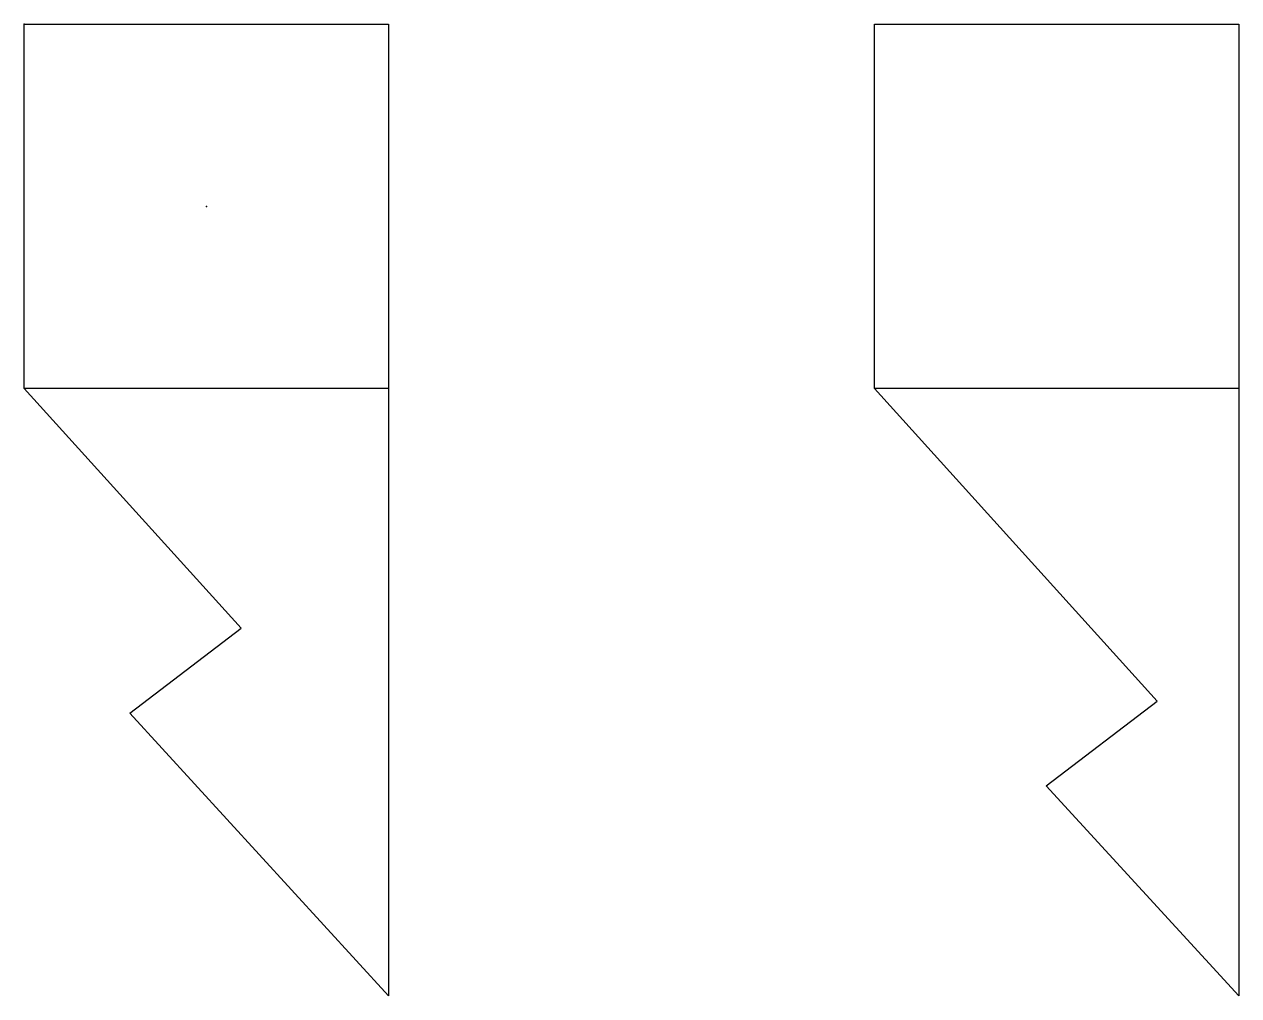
# Model space of a CAD drawing. Header units: millimetres. Extents: x 0 to 10, y -8 to 0.
import ezdxf

# ---------------------------------------------------------------- set-up
doc = ezdxf.new("R2010")
doc.units = ezdxf.units.MM
doc.layers.get('0').update_dxf_attribs({"linetype": 'CONTINUOUS'})

msp = doc.modelspace()

# ---------------------------------------------------------------- linework, layer by layer
for p, q in [((3, -3), (0, -3)), ((10, -3), (7, -3)), ((10, -3), (7, -3))]:
    msp.add_line(p, q)
for points in [[(0, 0), (3, 0), (3, -3), (3, -8), (0.869, -5.674), (1.785, -4.973), (0, -3)], [(10, -3), (10, -8), (8.415, -6.271), (9.328, -5.573), (7, -3), (7, 0), (10, 0)]]:
    msp.add_lwpolyline(points, close=True)
for p in [(0, 0), (1.5, -1.5)]:
    msp.add_point(p)

doc.saveas('drawing.dxf')
